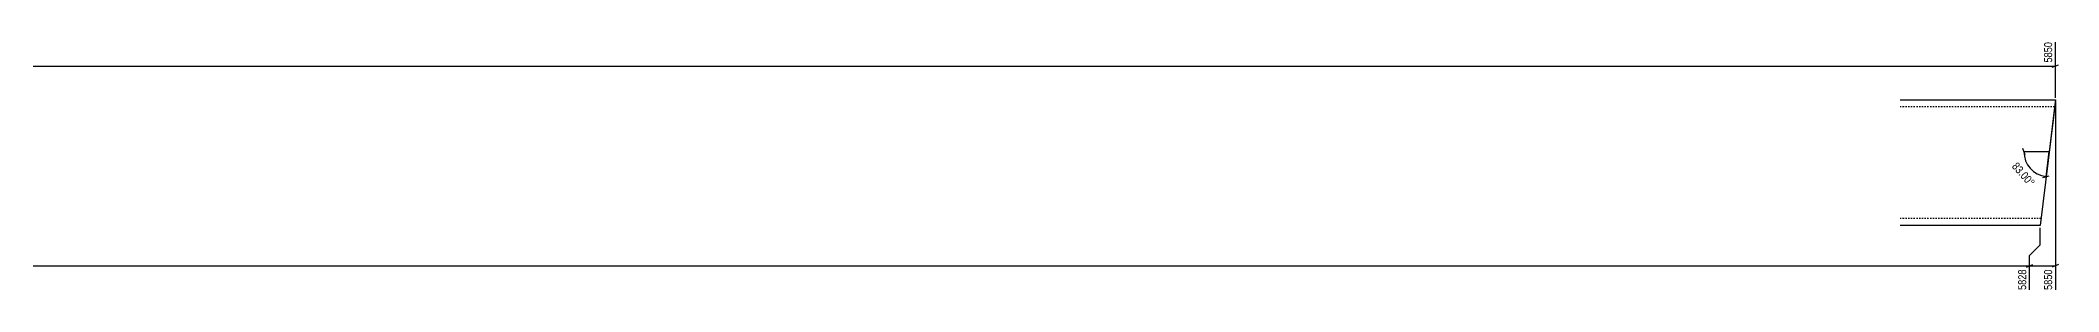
# Model space of a CAD drawing. Header units: millimetres. Extents: x 7 to 17818, y 7 to 366.
# Drawn here: x 2991 to 5880, y 7 to 366 of the extents above; entities that cross this region are included whole.
import ezdxf

# ---------------------------------------------------------------- set-up
doc = ezdxf.new("R2010")
doc.units = ezdxf.units.MM
doc.linetypes.add('DXK_LINE_DOT2', pattern=[3.9198, 1.9599, -1.9599])
doc.layers.add('MÅLSÆTNING', color=7, linetype='Continuous')
doc.layers.add('STÅL', color=7, linetype='Continuous')
doc.styles.add('Arial Narrow', font='ARIALN.TTF', dxfattribs={"height": 0.2})

msp = doc.modelspace()

# ---------------------------------------------------------------- linework, layer by layer
at = {"layer": 'MÅLSÆTNING', "color": 7, "linetype": 'Continuous'}
for p, q in [((5875.5, 284), (5875.5, 363.5)), ((2525.8, 329.2), (5875.5, 329.2)), ((5871, 327.4), (5880, 331)), ((5875.2, 278.1), (5862, 171)), ((5875.5, 278), (5875.5, 9)), ((5832.2, 202.3), (5828.6, 211.3)), ((5830.4, 206.8), (5866.4, 206.8)), ((5862, 171), (5866.4, 206.8)), ((5857.3, 169.8), (5866.7, 172.3)), ((5853.4, 73.4), (5853.4, 98)), ((5853.4, 73.4), (5853.4, 98)), ((5838.4, 58.4), (5853.4, 73.4)), ((5838.4, 58.4), (5853.4, 73.4)), ((5838.4, 9), (5838.4, 58.4)), ((5838.4, 9), (5838.4, 58.4)), ((2732.8, 43.4), (5838.4, 43.4)), ((5833.9, 41.6), (5842.9, 45.2)), ((5838.4, 43.4), (5875.5, 43.4)), ((5880, 45.2), (5871, 41.6))]:
    msp.add_line(p, q, dxfattribs=at)
msp.add_arc((5866.4, 206.8), 36, 180, 263, dxfattribs=at)
at = {"layer": 'STÅL', "color": 2, "linetype": 'Continuous'}
for p, q in [((5653.4, 281), (5875.5, 281)), ((5875.5, 281), (5872.5, 256)), ((5872.5, 256), (5853.4, 101)), ((5853.4, 101), (5653.4, 101))]:
    msp.add_line(p, q, dxfattribs=at)
at = {"layer": 'STÅL', "color": 7, "linetype": 'DXK_LINE_DOT2'}
for p, q in [((5874.3, 271), (5653.4, 271)), ((5875.3, 279.1), (5872.5, 256)), ((5854.7, 111), (5653.4, 111))]:
    msp.add_line(p, q, dxfattribs=at)

# ---------------------------------------------------------------- next in the draw order: wipeouts: each hides what was drawn before it
at = {"color": 0, "linetype": 'Continuous'}
for points in [[(5873.1, 365.9), (5856.3, 365.9), (5856.3, 331.9), (5873.1, 331.9)], [(5873.1, 40.6), (5856.3, 40.6), (5856.3, 6.6), (5873.1, 6.6)]]:
    msp.add_wipeout(points, dxfattribs=at).dxf.layer = 'MÅLSÆTNING'
at = {"color": 0}
msp.add_wipeout([(5838.2, 152.4), (5850.8, 163.5), (5821.6, 196.6), (5809, 185.4)], dxfattribs=at).dxf.layer = 'MÅLSÆTNING'

# ---------------------------------------------------------------- next in the draw order: linework, layer by layer
at = {"layer": 'MÅLSÆTNING', "color": 7, "linetype": 'Continuous'}
msp.add_line((5833.9, 41.6), (5842.9, 45.2), dxfattribs=at)

# ---------------------------------------------------------------- next in the draw order: texts
at = {"layer": 'MÅLSÆTNING', "color": 3, "linetype": 'Continuous', "style": 'Arial Narrow'}
for p in [(5870.7, 334.3), (5870.7, 9)]:
    msp.add_text('5850', height=11.45, rotation=90.0002, dxfattribs=at).set_placement(p)
at = {"layer": 'MÅLSÆTNING', "color": 3, "style": 'Arial Narrow'}
msp.add_text('83.00°', height=11.45, rotation=-48.5009, dxfattribs=at).set_placement((5812.4, 185.2))

# ---------------------------------------------------------------- next in the draw order: wipeouts: each hides what was drawn before it
at = {"color": 0, "linetype": 'Continuous'}
msp.add_wipeout([(5836, 40.6), (5819.2, 40.6), (5819.2, 6.6), (5836, 6.6)], dxfattribs=at).dxf.layer = 'MÅLSÆTNING'

# ---------------------------------------------------------------- next in the draw order: texts
at = {"layer": 'MÅLSÆTNING', "color": 3, "linetype": 'Continuous', "style": 'Arial Narrow'}
msp.add_text('5828', height=11.45, rotation=90.0002, dxfattribs=at).set_placement((5833.6, 9))

doc.saveas('drawing.dxf')
